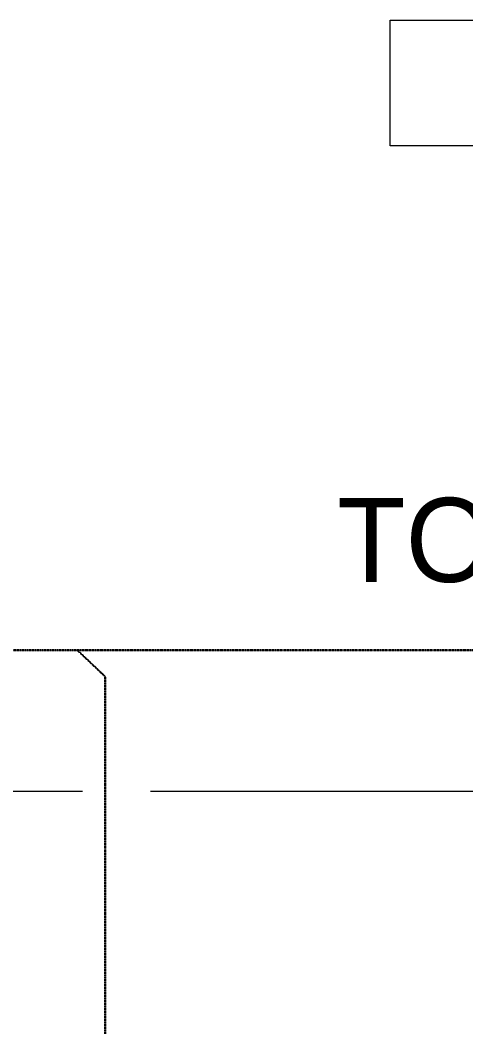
# Model space of a CAD drawing. Header units: millimetres. Extents: x -280308 to 6402717, y -14 to 2073074.
# Drawn here: x 8563 to 10334, y 335638 to 339639 of the extents above; entities that cross this region are included whole.
import ezdxf
from ezdxf.enums import TextEntityAlignment as Align

# ---------------------------------------------------------------- set-up
doc = ezdxf.new("R2010")
doc.units = ezdxf.units.MM
doc.linetypes.add('ACAD_ISO08W100', pattern=[36, 24, -3, 6, -3])
doc.linetypes.add('DASHDOT', pattern=[1, 0.5, -0.25, 0, -0.25])
doc.layers.get('0').update_dxf_attribs({"lineweight": 0})
doc.layers.add('A-ANNOTATION', color=144, linetype='Continuous', lineweight=0)
doc.layers.add('A-FURN-EQPM', color=177, linetype='Continuous', lineweight=0)
doc.layers.add('A-TEXT', color=254, linetype='Continuous')
doc.layers.add('P-AKK', color=7, linetype='DASHDOT', lineweight=30, true_color=0xffff05)
doc.styles.add('Annotative', font='arial.ttf', dxfattribs={"height": 1.25})
doc.styles.get("Standard").update_dxf_attribs({"font": 'arial.ttf'})

# ---------------------------------------------------------------- blocks, each defined once
blk = doc.blocks.new('*U539')
at = {"layer": 'A-ANNOTATION', "linetype": 'ACAD_ISO08W100', "ltscale": 0.25}
blk.add_lwpolyline([(0, -7.641), (0, -228.348)], dxfattribs=at)
at = {"layer": 'A-TEXT'}
blk.add_attdef('N', text='', height=0.9, dxfattribs=at).set_placement((0, 2.75), align=Align.MIDDLE_CENTER)
blk = doc.blocks.new('A$Cf37525da')
at = {"color": 124, "xscale": -360.0000000000001, "yscale": 360.0000000000001, "zscale": 360.0000000000001, "rotation": 270}
blk.add_blockref('*U539', (4643.8, -13700), dxfattribs=at)
blk = doc.blocks.new('A$Ce288bb9c')
at = {"color": 0, "linetype": 'ByBlock', "lineweight": -2, "ltscale": 0.25}
blk.add_lwpolyline([(37500, -10558.8), (40700, -10558.8), (40700, -11058.8), (37500, -11058.8)], close=True, dxfattribs=at)
blk = doc.blocks.new('1')
at = {"ltscale": 0.25}
blk.add_blockref('A$Cf37525da', (22307.9, 350273.3), dxfattribs=at)
at = {"layer": 'A-FURN-EQPM', "ltscale": 0.25}
blk.add_blockref('A$Ce288bb9c', (-27467.1, 350198.3), dxfattribs=at)
at = {"layer": 'A-TEXT', "ltscale": 0.25, "insert": (9822.2, 337740.6), "char_height": 267.3, "attachment_point": 1, "style": 'Annotative'}
blk.add_mtext_dynamic_manual_height_columns('{\\fCentury Gothic|b0|i0|c0|p34;\\H1.25x;TOILET}', width=3725.027, gutter_width=1670.6, heights=[0], dxfattribs=at)

msp = doc.modelspace()

# ---------------------------------------------------------------- linework, layer by layer
at = {"layer": 'P-AKK', "ltscale": 0.001}
for points in [[(20144.3, 332519.6), (13975.9, 332519.6), (13875.4, 332599.2), (13874.5, 337034), (13801.8, 337135.5), (7926.7, 337135.5), (7832.2, 337211.2)], [(8900.4, 334545.1), (8900.4, 337030.6), (8790, 337135.5)]]:
    msp.add_lwpolyline(points, dxfattribs=at)

# ---------------------------------------------------------------- block references
msp.add_blockref('1', (0, 0))

doc.saveas('drawing.dxf')
